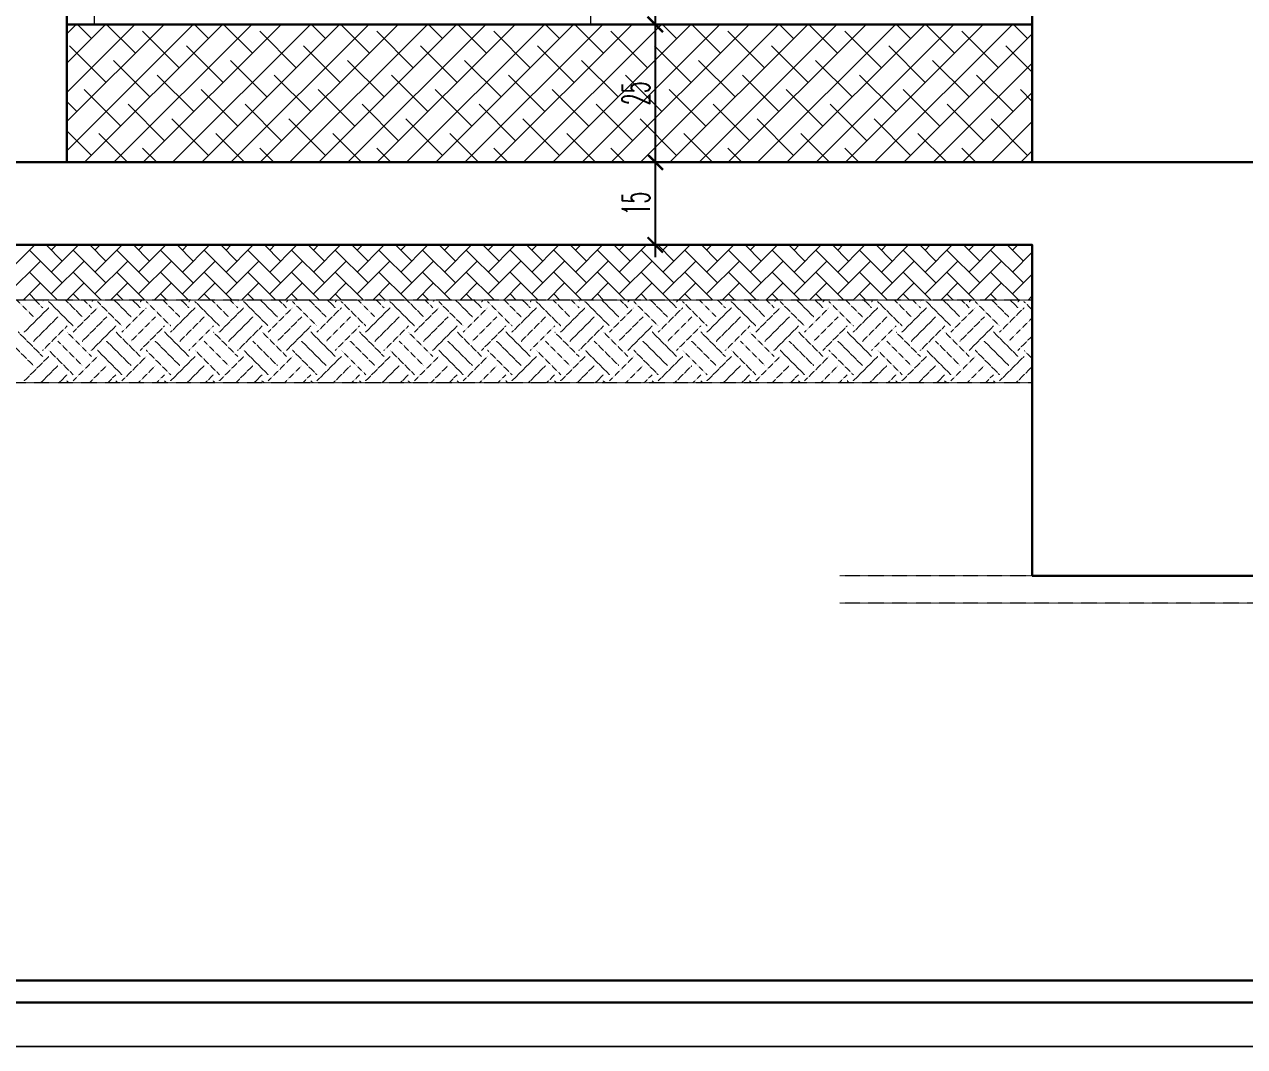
# Model space of a CAD drawing. Extents: x 775040 to 808375, y 4159409 to 4163651.
# Drawn here: x 804330 to 804882, y 4159409 to 4159872 of the extents above; entities that cross this region are included whole.
import ezdxf

# ---------------------------------------------------------------- set-up
doc = ezdxf.new("R2010")
doc.units = 0
doc.header["$MEASUREMENT"] = 0
doc.linetypes.add('DASHED2', pattern=[0.1875, 0.125, -0.0625])
doc.linetypes.add('DUZ', pattern=[500, 500])
doc.layers.get('0').update_dxf_attribs({"linetype": 'DUZ'})
for name, color, linetype, lineweight in [('KALIN', 30, 'Continuous', 18), ('KAPI', 1, 'Continuous', 15), ('Z_ duvar', 7, 'Continuous', 30), ('Z_antet', 31, 'Continuous', 30), ('Z_iç ölçü dikey', 111, 'Continuous', 25), ('Z_kesit döşeme', 5, 'Continuous', 30), ('Z_tarama', 8, 'Continuous', 5)]:
    doc.layers.add(name, color=color, linetype=linetype, lineweight=lineweight)
doc.styles.add('OLCUIC', font='ROMANS.SHX', dxfattribs={"width": 0.5})

# ---------------------------------------------------------------- blocks, each defined once
blk = doc.blocks.new('_ARCHTICK')
at = {"color": 0, "linetype": 'ByBlock', "const_width": 0.15}
blk.add_lwpolyline([(-0.5, -0.5), (0.5, 0.5)], dxfattribs=at)

msp = doc.modelspace()

# ---------------------------------------------------------------- linework, layer by layer
at = {"layer": 'KALIN'}
for p, q in [((801720.3, 4159408.75), (808375.4, 4159408.75)), ((808375.4, 4159408.75), (801740.3, 4159408.75))]:
    msp.add_line(p, q, dxfattribs=at)
at = {"layer": 'KAPI', "color": 4}
for p, q in [((804361.26, 4159872.27), (804361.26, 4160409.77)), ((804361.26, 4159872.27), (804361.26, 4160409.77)), ((804586.26, 4159872.27), (804586.26, 4160409.77)), ((804586.26, 4159872.27), (804348.76, 4159872.27))]:
    msp.add_line(p, q, dxfattribs=at)
at = {"layer": 'Z_ duvar', "ltscale": 50}
msp.add_line((804348.76, 4159809.77), (804348.76, 4160542.27), dxfattribs=at)
at = {"layer": 'Z_antet'}
for p, q in [((801870.3, 4159438.75), (808375.4, 4159438.75)), ((808375.4, 4159428.75), (801860.3, 4159428.75))]:
    msp.add_line(p, q, dxfattribs=at)
at = {"layer": 'Z_iç ölçü dikey', "linetype": 'Continuous'}
for p, q in [((804615.42, 4160415.27), (804615.42, 4159866.77)), ((804615.42, 4159877.77), (804615.42, 4159804.27)), ((804615.42, 4159872.27), (804620.72, 4159872.27)), ((804615.42, 4159872.27), (804620.72, 4159872.27)), ((804615.42, 4159815.27), (804615.42, 4159766.77)), ((804615.42, 4159809.77), (804620.72, 4159809.77)), ((804615.42, 4159809.77), (804620.72, 4159809.77)), ((804615.42, 4159772.27), (804620.72, 4159772.27))]:
    msp.add_line(p, q, dxfattribs=at)
at = {"layer": 'Z_kesit döşeme', "linetype": 'Continuous'}
msp.add_line((804348.76, 4159872.27), (804786.26, 4159872.27), dxfattribs=at)
for points in [[(804786.26, 4159809.77), (804786.26, 4159916.39), (804856.26, 4159916.39), (804856.26, 4159960.5), (804926.26, 4159960.5), (804926.26, 4160004.62), (804996.26, 4160004.62), (804996.26, 4160048.74), (805066.26, 4160048.74), (805066.26, 4160092.86), (805136.26, 4160092.86), (805136.26, 4160136.97), (805206.26, 4160136.97), (805206.26, 4160181.09), (805276.26, 4160181.09), (805276.26, 4160225.21), (805346.26, 4160225.21), (805346.26, 4160269.33), (805416.26, 4160269.33), (805416.26, 4160313.45), (805486.26, 4160313.45)], [(806062.59, 4159809.77), (802323.76, 4159809.77), (802323.76, 4159622.27), (802473.76, 4159622.27), (802473.76, 4159772.27), (803786.26, 4159772.27), (803786.26, 4159622.27), (803936.26, 4159622.27), (803936.26, 4159772.27), (804786.26, 4159772.27), (804786.26, 4159622.27), (804936.26, 4159622.27), (804936.26, 4159772.27), (806062.59, 4159772.27)]]:
    msp.add_lwpolyline(points, dxfattribs=at)
at = {"layer": 'Z_tarama'}
for p, q in [((804348.76, 4159867.98), (804353.05, 4159872.27)), ((804348.76, 4159854.72), (804366.31, 4159872.27)), ((804348.76, 4159841.46), (804379.57, 4159872.27)), ((804348.76, 4159828.2), (804392.83, 4159872.27)), ((804348.76, 4159814.95), (804406.08, 4159872.27)), ((804359.92, 4159865.88), (804353.53, 4159872.27)), ((804356.84, 4159809.77), (804419.34, 4159872.27)), ((804379.81, 4159859.25), (804366.79, 4159872.27)), ((804370.1, 4159809.77), (804432.6, 4159872.27)), ((804383.36, 4159809.77), (804445.86, 4159872.27)), ((804396.62, 4159809.77), (804459.12, 4159872.27)), ((804412.95, 4159865.88), (804406.56, 4159872.27)), ((804409.87, 4159809.77), (804472.37, 4159872.27)), ((804432.84, 4159859.25), (804419.82, 4159872.27)), ((804423.13, 4159809.77), (804485.63, 4159872.27)), ((804436.39, 4159809.77), (804498.89, 4159872.27)), ((804449.65, 4159809.77), (804512.15, 4159872.27)), ((804465.99, 4159865.88), (804459.6, 4159872.27)), ((804462.91, 4159809.77), (804525.41, 4159872.27)), ((804485.87, 4159859.25), (804472.86, 4159872.27)), ((804476.17, 4159809.77), (804538.67, 4159872.27)), ((804489.42, 4159809.77), (804551.92, 4159872.27)), ((804502.68, 4159809.77), (804565.18, 4159872.27)), ((804519.02, 4159865.88), (804512.63, 4159872.27)), ((804515.94, 4159809.77), (804578.44, 4159872.27)), ((804538.91, 4159859.25), (804525.89, 4159872.27)), ((804529.2, 4159809.77), (804591.7, 4159872.27)), ((804542.46, 4159809.77), (804604.96, 4159872.27)), ((804555.72, 4159809.77), (804618.22, 4159872.27)), ((804572.05, 4159865.88), (804565.66, 4159872.27)), ((804568.97, 4159809.77), (804631.47, 4159872.27)), ((804591.94, 4159859.25), (804578.92, 4159872.27)), ((804582.23, 4159809.77), (804644.73, 4159872.27)), ((804595.49, 4159809.77), (804657.99, 4159872.27)), ((804608.75, 4159809.77), (804671.25, 4159872.27)), ((804625.09, 4159865.88), (804618.7, 4159872.27)), ((804622.01, 4159809.77), (804684.51, 4159872.27)), ((804644.97, 4159859.25), (804631.95, 4159872.27)), ((804635.27, 4159809.77), (804697.77, 4159872.27)), ((804648.52, 4159809.77), (804711.02, 4159872.27)), ((804661.78, 4159809.77), (804724.28, 4159872.27)), ((804678.12, 4159865.88), (804671.73, 4159872.27)), ((804675.04, 4159809.77), (804737.54, 4159872.27)), ((804698.01, 4159859.25), (804684.99, 4159872.27)), ((804688.3, 4159809.77), (804750.8, 4159872.27)), ((804701.56, 4159809.77), (804764.06, 4159872.27)), ((804714.81, 4159809.77), (804777.31, 4159872.27)), ((804731.15, 4159865.88), (804724.76, 4159872.27)), ((804751.04, 4159859.25), (804738.02, 4159872.27)), ((804784.18, 4159865.88), (804777.8, 4159872.27)), ((804399.7, 4159852.62), (804383.12, 4159869.2)), ((804452.73, 4159852.62), (804436.16, 4159869.2)), ((804505.76, 4159852.62), (804489.19, 4159869.2)), ((804558.79, 4159852.62), (804542.22, 4159869.2)), ((804611.83, 4159852.62), (804595.25, 4159869.2)), ((804664.86, 4159852.62), (804648.29, 4159869.2)), ((804717.89, 4159852.62), (804701.32, 4159869.2)), ((804728.07, 4159809.77), (804786.26, 4159867.96)), ((804770.93, 4159852.62), (804754.35, 4159869.2)), ((804366.55, 4159845.99), (804349.98, 4159862.57)), ((804419.58, 4159845.99), (804403.01, 4159862.57)), ((804472.62, 4159845.99), (804456.04, 4159862.57)), ((804525.65, 4159845.99), (804509.08, 4159862.57)), ((804578.68, 4159845.99), (804562.11, 4159862.57)), ((804631.71, 4159845.99), (804615.14, 4159862.57)), ((804684.75, 4159845.99), (804668.17, 4159862.57)), ((804737.78, 4159845.99), (804721.21, 4159862.57)), ((804786.26, 4159850.55), (804774.24, 4159862.57)), ((804386.44, 4159839.36), (804369.86, 4159855.94)), ((804439.47, 4159839.36), (804422.9, 4159855.94)), ((804492.5, 4159839.36), (804475.93, 4159855.94)), ((804545.54, 4159839.36), (804528.96, 4159855.94)), ((804598.57, 4159839.36), (804582, 4159855.94)), ((804651.6, 4159839.36), (804635.03, 4159855.94)), ((804704.63, 4159839.36), (804688.06, 4159855.94)), ((804757.67, 4159839.36), (804741.1, 4159855.94)), ((804741.33, 4159809.77), (804786.26, 4159854.7)), ((804406.32, 4159832.73), (804389.75, 4159849.31)), ((804459.36, 4159832.73), (804442.78, 4159849.31)), ((804512.39, 4159832.73), (804495.82, 4159849.31)), ((804565.42, 4159832.73), (804548.85, 4159849.31)), ((804618.46, 4159832.73), (804601.88, 4159849.31)), ((804671.49, 4159832.73), (804654.92, 4159849.31)), ((804724.52, 4159832.73), (804707.95, 4159849.31)), ((804777.56, 4159832.73), (804760.98, 4159849.31)), ((804373.18, 4159826.11), (804356.61, 4159842.68)), ((804426.21, 4159826.11), (804409.64, 4159842.68)), ((804479.24, 4159826.11), (804462.67, 4159842.68)), ((804532.28, 4159826.11), (804515.7, 4159842.68)), ((804585.31, 4159826.11), (804568.74, 4159842.68)), ((804638.34, 4159826.11), (804621.77, 4159842.68)), ((804691.38, 4159826.11), (804674.8, 4159842.68)), ((804744.41, 4159826.11), (804727.84, 4159842.68)), ((804754.59, 4159809.77), (804786.26, 4159841.44)), ((804786.26, 4159837.29), (804780.87, 4159842.68)), ((804353.29, 4159832.73), (804348.76, 4159837.27)), ((804393.07, 4159819.48), (804376.49, 4159836.05)), ((804446.1, 4159819.48), (804429.53, 4159836.05)), ((804499.13, 4159819.48), (804482.56, 4159836.05)), ((804552.16, 4159819.48), (804535.59, 4159836.05)), ((804605.2, 4159819.48), (804588.63, 4159836.05)), ((804658.23, 4159819.48), (804641.66, 4159836.05)), ((804711.26, 4159819.48), (804694.69, 4159836.05)), ((804764.3, 4159819.48), (804747.72, 4159836.05)), ((804412.95, 4159812.85), (804396.38, 4159829.42)), ((804465.99, 4159812.85), (804449.41, 4159829.42)), ((804519.02, 4159812.85), (804502.45, 4159829.42)), ((804572.05, 4159812.85), (804555.48, 4159829.42)), ((804625.09, 4159812.85), (804608.51, 4159829.42)), ((804678.12, 4159812.85), (804661.55, 4159829.42)), ((804731.15, 4159812.85), (804714.58, 4159829.42)), ((804784.18, 4159812.85), (804767.61, 4159829.42)), ((804767.85, 4159809.77), (804786.26, 4159828.18)), ((804359.92, 4159812.85), (804348.76, 4159824.01)), ((804376.26, 4159809.77), (804363.23, 4159822.79)), ((804429.29, 4159809.77), (804416.27, 4159822.79)), ((804482.32, 4159809.77), (804469.3, 4159822.79)), ((804535.36, 4159809.77), (804522.33, 4159822.79)), ((804588.39, 4159809.77), (804575.37, 4159822.79)), ((804641.42, 4159809.77), (804628.4, 4159822.79)), ((804694.45, 4159809.77), (804681.43, 4159822.79)), ((804747.49, 4159809.77), (804734.47, 4159822.79)), ((804389.52, 4159809.77), (804383.12, 4159816.16)), ((804442.55, 4159809.77), (804436.16, 4159816.16)), ((804495.58, 4159809.77), (804489.19, 4159816.16)), ((804548.61, 4159809.77), (804542.22, 4159816.16)), ((804601.65, 4159809.77), (804595.25, 4159816.16)), ((804654.68, 4159809.77), (804648.29, 4159816.16)), ((804707.71, 4159809.77), (804701.32, 4159816.16)), ((804760.75, 4159809.77), (804754.35, 4159816.16)), ((804781.11, 4159809.77), (804786.26, 4159814.92))]:
    msp.add_line(p, q, dxfattribs=at)
at = {"layer": 'Z_tarama', "ltscale": 50}
for p, q in [((804321.91, 4159759.99), (804334.19, 4159772.27)), ((804346.66, 4159755.04), (804331.81, 4159769.89)), ((804346.66, 4159764.94), (804339.33, 4159772.27)), ((804341.71, 4159769.89), (804344.09, 4159772.27)), ((804341.71, 4159759.99), (804353.99, 4159772.27)), ((804366.46, 4159755.04), (804351.61, 4159769.89)), ((804366.46, 4159764.94), (804359.13, 4159772.27)), ((804361.51, 4159769.89), (804363.89, 4159772.27)), ((804361.51, 4159759.99), (804373.79, 4159772.27)), ((804386.26, 4159755.04), (804371.41, 4159769.89)), ((804386.26, 4159764.94), (804378.93, 4159772.27)), ((804381.31, 4159769.89), (804383.69, 4159772.27)), ((804381.31, 4159759.99), (804393.59, 4159772.27)), ((804406.06, 4159755.04), (804391.21, 4159769.89)), ((804406.06, 4159764.94), (804398.73, 4159772.27)), ((804401.11, 4159769.89), (804403.49, 4159772.27)), ((804401.11, 4159759.99), (804413.39, 4159772.27)), ((804425.86, 4159755.04), (804411.01, 4159769.89)), ((804425.86, 4159764.94), (804418.53, 4159772.27)), ((804420.91, 4159769.89), (804423.29, 4159772.27)), ((804420.91, 4159759.99), (804433.19, 4159772.27)), ((804445.66, 4159755.04), (804430.81, 4159769.89)), ((804445.66, 4159764.94), (804438.33, 4159772.27)), ((804440.71, 4159769.89), (804443.09, 4159772.27)), ((804440.71, 4159759.99), (804452.99, 4159772.27)), ((804465.46, 4159755.04), (804450.61, 4159769.89)), ((804465.46, 4159764.94), (804458.13, 4159772.27)), ((804460.51, 4159769.89), (804462.88, 4159772.27)), ((804460.51, 4159759.99), (804472.78, 4159772.27)), ((804485.25, 4159755.04), (804470.41, 4159769.89)), ((804485.25, 4159764.94), (804477.93, 4159772.27)), ((804480.31, 4159769.89), (804482.68, 4159772.27)), ((804480.31, 4159759.99), (804492.58, 4159772.27)), ((804505.05, 4159755.04), (804490.2, 4159769.89)), ((804505.05, 4159764.94), (804497.73, 4159772.27)), ((804500.1, 4159769.89), (804502.48, 4159772.27)), ((804500.1, 4159759.99), (804512.38, 4159772.27)), ((804524.85, 4159755.04), (804510, 4159769.89)), ((804524.85, 4159764.94), (804517.52, 4159772.27)), ((804519.9, 4159769.89), (804522.28, 4159772.27)), ((804519.9, 4159759.99), (804532.18, 4159772.27)), ((804544.65, 4159755.04), (804529.8, 4159769.89)), ((804544.65, 4159764.94), (804537.32, 4159772.27)), ((804539.7, 4159769.89), (804542.08, 4159772.27)), ((804539.7, 4159759.99), (804551.98, 4159772.27)), ((804564.45, 4159755.04), (804549.6, 4159769.89)), ((804564.45, 4159764.94), (804557.12, 4159772.27)), ((804559.5, 4159769.89), (804561.88, 4159772.27)), ((804559.5, 4159759.99), (804571.78, 4159772.27)), ((804584.25, 4159755.04), (804569.4, 4159769.89)), ((804584.25, 4159764.94), (804576.92, 4159772.27)), ((804579.3, 4159769.89), (804581.68, 4159772.27)), ((804579.3, 4159759.99), (804591.58, 4159772.27)), ((804604.05, 4159755.04), (804589.2, 4159769.89)), ((804604.05, 4159764.94), (804596.72, 4159772.27)), ((804599.1, 4159769.89), (804601.48, 4159772.27)), ((804599.1, 4159759.99), (804611.38, 4159772.27)), ((804623.85, 4159755.04), (804609, 4159769.89)), ((804623.85, 4159764.94), (804616.52, 4159772.27)), ((804618.9, 4159769.89), (804621.28, 4159772.27)), ((804618.9, 4159759.99), (804631.18, 4159772.27)), ((804643.65, 4159755.04), (804628.8, 4159769.89)), ((804643.65, 4159764.94), (804636.32, 4159772.27)), ((804638.7, 4159769.89), (804641.08, 4159772.27)), ((804638.7, 4159759.99), (804650.98, 4159772.27)), ((804663.45, 4159755.04), (804648.6, 4159769.89)), ((804663.45, 4159764.94), (804656.12, 4159772.27)), ((804658.5, 4159769.89), (804660.87, 4159772.27)), ((804658.5, 4159759.99), (804670.77, 4159772.27)), ((804683.24, 4159755.04), (804668.4, 4159769.89)), ((804683.24, 4159764.94), (804675.92, 4159772.27)), ((804678.3, 4159769.89), (804680.67, 4159772.27)), ((804678.3, 4159759.99), (804690.57, 4159772.27)), ((804703.04, 4159755.04), (804688.19, 4159769.89)), ((804703.04, 4159764.94), (804695.72, 4159772.27)), ((804698.09, 4159769.89), (804700.47, 4159772.27)), ((804698.09, 4159759.99), (804710.37, 4159772.27)), ((804722.84, 4159755.04), (804707.99, 4159769.89)), ((804722.84, 4159764.94), (804715.51, 4159772.27)), ((804717.89, 4159769.89), (804720.27, 4159772.27)), ((804717.89, 4159759.99), (804730.17, 4159772.27)), ((804742.64, 4159755.04), (804727.79, 4159769.89)), ((804742.64, 4159764.94), (804735.31, 4159772.27)), ((804737.69, 4159769.89), (804740.07, 4159772.27)), ((804737.69, 4159759.99), (804749.97, 4159772.27)), ((804762.44, 4159755.04), (804747.59, 4159769.89)), ((804762.44, 4159764.94), (804755.11, 4159772.27)), ((804757.49, 4159769.89), (804759.87, 4159772.27)), ((804757.49, 4159759.99), (804769.77, 4159772.27)), ((804782.24, 4159755.04), (804767.39, 4159769.89)), ((804782.24, 4159764.94), (804774.91, 4159772.27)), ((804777.29, 4159769.89), (804779.67, 4159772.27)), ((804777.29, 4159759.99), (804786.26, 4159768.96)), ((804321.91, 4159750.09), (804336.76, 4159764.94)), ((804341.71, 4159750.09), (804356.56, 4159764.94)), ((804361.51, 4159750.09), (804376.36, 4159764.94)), ((804381.31, 4159750.09), (804396.16, 4159764.94)), ((804401.11, 4159750.09), (804415.96, 4159764.94)), ((804420.91, 4159750.09), (804435.76, 4159764.94)), ((804440.71, 4159750.09), (804455.56, 4159764.94)), ((804460.51, 4159750.09), (804475.36, 4159764.94)), ((804480.31, 4159750.09), (804495.15, 4159764.94)), ((804500.1, 4159750.09), (804514.95, 4159764.94)), ((804519.9, 4159750.09), (804534.75, 4159764.94)), ((804539.7, 4159750.09), (804554.55, 4159764.94)), ((804559.5, 4159750.09), (804574.35, 4159764.94)), ((804579.3, 4159750.09), (804594.15, 4159764.94)), ((804599.1, 4159750.09), (804613.95, 4159764.94)), ((804618.9, 4159750.09), (804633.75, 4159764.94)), ((804638.7, 4159750.09), (804653.55, 4159764.94)), ((804658.5, 4159750.09), (804673.35, 4159764.94)), ((804678.3, 4159750.09), (804693.14, 4159764.94)), ((804698.09, 4159750.09), (804712.94, 4159764.94)), ((804717.89, 4159750.09), (804732.74, 4159764.94)), ((804737.69, 4159750.09), (804752.54, 4159764.94)), ((804757.49, 4159750.09), (804772.34, 4159764.94)), ((804344.53, 4159747.27), (804331.81, 4159759.99)), ((804364.33, 4159747.27), (804351.61, 4159759.99)), ((804384.13, 4159747.27), (804371.41, 4159759.99)), ((804403.93, 4159747.27), (804391.21, 4159759.99)), ((804423.73, 4159747.27), (804411.01, 4159759.99)), ((804443.53, 4159747.27), (804430.81, 4159759.99)), ((804463.33, 4159747.27), (804450.61, 4159759.99)), ((804483.13, 4159747.27), (804470.41, 4159759.99)), ((804502.93, 4159747.27), (804490.2, 4159759.99)), ((804522.73, 4159747.27), (804510, 4159759.99)), ((804542.52, 4159747.27), (804529.8, 4159759.99)), ((804562.32, 4159747.27), (804549.6, 4159759.99)), ((804582.12, 4159747.27), (804569.4, 4159759.99)), ((804601.92, 4159747.27), (804589.2, 4159759.99)), ((804621.72, 4159747.27), (804609, 4159759.99)), ((804641.52, 4159747.27), (804628.8, 4159759.99)), ((804661.32, 4159747.27), (804648.6, 4159759.99)), ((804681.12, 4159747.27), (804668.4, 4159759.99)), ((804700.92, 4159747.27), (804688.19, 4159759.99)), ((804720.72, 4159747.27), (804707.99, 4159759.99)), ((804740.51, 4159747.27), (804727.79, 4159759.99)), ((804760.31, 4159747.27), (804747.59, 4159759.99)), ((804780.11, 4159747.27), (804767.39, 4159759.99)), ((804777.29, 4159750.09), (804786.26, 4159759.06)), ((804328.99, 4159747.27), (804336.76, 4159755.04)), ((804348.79, 4159747.27), (804356.56, 4159755.04)), ((804368.59, 4159747.27), (804376.36, 4159755.04)), ((804388.39, 4159747.27), (804396.16, 4159755.04)), ((804408.19, 4159747.27), (804415.96, 4159755.04)), ((804427.99, 4159747.27), (804435.76, 4159755.04)), ((804447.78, 4159747.27), (804455.56, 4159755.04)), ((804467.58, 4159747.27), (804475.36, 4159755.04)), ((804487.38, 4159747.27), (804495.15, 4159755.04)), ((804507.18, 4159747.27), (804514.95, 4159755.04)), ((804526.98, 4159747.27), (804534.75, 4159755.04)), ((804546.78, 4159747.27), (804554.55, 4159755.04)), ((804566.58, 4159747.27), (804574.35, 4159755.04)), ((804586.38, 4159747.27), (804594.15, 4159755.04)), ((804606.18, 4159747.27), (804613.95, 4159755.04)), ((804625.98, 4159747.27), (804633.75, 4159755.04)), ((804645.77, 4159747.27), (804653.55, 4159755.04)), ((804665.57, 4159747.27), (804673.35, 4159755.04)), ((804685.37, 4159747.27), (804693.14, 4159755.04)), ((804705.17, 4159747.27), (804712.94, 4159755.04)), ((804724.97, 4159747.27), (804732.74, 4159755.04)), ((804744.77, 4159747.27), (804752.54, 4159755.04)), ((804764.57, 4159747.27), (804772.34, 4159755.04)), ((804334.64, 4159747.27), (804331.81, 4159750.09)), ((804354.43, 4159747.27), (804351.61, 4159750.09)), ((804374.23, 4159747.27), (804371.41, 4159750.09)), ((804394.03, 4159747.27), (804391.21, 4159750.09)), ((804413.83, 4159747.27), (804411.01, 4159750.09)), ((804433.63, 4159747.27), (804430.81, 4159750.09)), ((804453.43, 4159747.27), (804450.61, 4159750.09)), ((804473.23, 4159747.27), (804470.41, 4159750.09)), ((804493.03, 4159747.27), (804490.2, 4159750.09)), ((804512.83, 4159747.27), (804510, 4159750.09)), ((804532.63, 4159747.27), (804529.8, 4159750.09)), ((804552.42, 4159747.27), (804549.6, 4159750.09)), ((804572.22, 4159747.27), (804569.4, 4159750.09)), ((804592.02, 4159747.27), (804589.2, 4159750.09)), ((804611.82, 4159747.27), (804609, 4159750.09)), ((804631.62, 4159747.27), (804628.8, 4159750.09)), ((804651.42, 4159747.27), (804648.6, 4159750.09)), ((804671.22, 4159747.27), (804668.4, 4159750.09)), ((804691.02, 4159747.27), (804688.19, 4159750.09)), ((804710.82, 4159747.27), (804707.99, 4159750.09)), ((804730.62, 4159747.27), (804727.79, 4159750.09)), ((804750.41, 4159747.27), (804747.59, 4159750.09)), ((804770.21, 4159747.27), (804767.39, 4159750.09)), ((804784.37, 4159747.27), (804786.26, 4159749.16))]:
    msp.add_line(p, q, dxfattribs=at)
at = {"layer": 'Z_tarama', "linetype": 'DASHED2'}
for p, q in [((804786.26, 4159747.27), (803936.26, 4159747.27)), ((804333.68, 4159739.65), (804326.06, 4159747.27)), ((804337.82, 4159743.79), (804334.35, 4159747.27)), ((804337.82, 4159746.56), (804338.54, 4159747.27)), ((804351.63, 4159735.51), (804340.59, 4159746.56)), ((804355.78, 4159739.65), (804348.16, 4159747.27)), ((804359.92, 4159743.79), (804356.45, 4159747.27)), ((804359.92, 4159746.56), (804360.63, 4159747.27)), ((804373.73, 4159735.51), (804362.68, 4159746.56)), ((804377.87, 4159739.65), (804370.26, 4159747.27)), ((804382.02, 4159743.79), (804378.54, 4159747.27)), ((804382.02, 4159746.56), (804382.73, 4159747.27)), ((804395.83, 4159735.51), (804384.78, 4159746.56)), ((804399.97, 4159739.65), (804392.35, 4159747.27)), ((804404.11, 4159743.79), (804400.64, 4159747.27)), ((804404.11, 4159746.56), (804404.83, 4159747.27)), ((804417.93, 4159735.51), (804406.88, 4159746.56)), ((804422.07, 4159739.65), (804414.45, 4159747.27)), ((804426.21, 4159743.79), (804422.74, 4159747.27)), ((804426.21, 4159746.56), (804426.92, 4159747.27)), ((804440.02, 4159735.51), (804428.97, 4159746.56)), ((804444.17, 4159739.65), (804436.55, 4159747.27)), ((804448.31, 4159743.79), (804444.83, 4159747.27)), ((804448.31, 4159746.56), (804449.02, 4159747.27)), ((804462.12, 4159735.51), (804451.07, 4159746.56)), ((804466.26, 4159739.65), (804458.64, 4159747.27)), ((804470.41, 4159743.79), (804466.93, 4159747.27)), ((804470.41, 4159746.56), (804471.12, 4159747.27)), ((804484.22, 4159735.51), (804473.17, 4159746.56)), ((804488.36, 4159739.65), (804480.74, 4159747.27)), ((804492.5, 4159743.79), (804489.03, 4159747.27)), ((804492.5, 4159746.56), (804493.22, 4159747.27)), ((804506.31, 4159735.51), (804495.26, 4159746.56)), ((804510.46, 4159739.65), (804502.84, 4159747.27)), ((804514.6, 4159743.79), (804511.12, 4159747.27)), ((804514.6, 4159746.56), (804515.31, 4159747.27)), ((804528.41, 4159735.51), (804517.36, 4159746.56)), ((804532.55, 4159739.65), (804524.94, 4159747.27)), ((804536.7, 4159743.79), (804533.22, 4159747.27)), ((804536.7, 4159746.56), (804537.41, 4159747.27)), ((804550.51, 4159735.51), (804539.46, 4159746.56)), ((804554.65, 4159739.65), (804547.03, 4159747.27)), ((804558.79, 4159743.79), (804555.32, 4159747.27)), ((804558.79, 4159746.56), (804559.51, 4159747.27)), ((804572.6, 4159735.51), (804561.56, 4159746.56)), ((804576.75, 4159739.65), (804569.13, 4159747.27)), ((804580.89, 4159743.79), (804577.42, 4159747.27)), ((804580.89, 4159746.56), (804581.6, 4159747.27)), ((804594.7, 4159735.51), (804583.65, 4159746.56)), ((804598.85, 4159739.65), (804591.23, 4159747.27)), ((804602.99, 4159743.79), (804599.51, 4159747.27)), ((804602.99, 4159746.56), (804603.7, 4159747.27)), ((804616.8, 4159735.51), (804605.75, 4159746.56)), ((804620.94, 4159739.65), (804613.32, 4159747.27)), ((804625.09, 4159743.79), (804621.61, 4159747.27)), ((804625.09, 4159746.56), (804625.8, 4159747.27)), ((804638.9, 4159735.51), (804627.85, 4159746.56)), ((804643.04, 4159739.65), (804635.42, 4159747.27)), ((804647.18, 4159743.79), (804643.71, 4159747.27)), ((804647.18, 4159746.56), (804647.9, 4159747.27)), ((804660.99, 4159735.51), (804649.94, 4159746.56)), ((804665.14, 4159739.65), (804657.52, 4159747.27)), ((804669.28, 4159743.79), (804665.8, 4159747.27)), ((804669.28, 4159746.56), (804669.99, 4159747.27)), ((804683.09, 4159735.51), (804672.04, 4159746.56)), ((804687.23, 4159739.65), (804679.62, 4159747.27)), ((804691.38, 4159743.79), (804687.9, 4159747.27)), ((804691.38, 4159746.56), (804692.09, 4159747.27)), ((804705.19, 4159735.51), (804694.14, 4159746.56)), ((804709.33, 4159739.65), (804701.71, 4159747.27)), ((804713.47, 4159743.79), (804710, 4159747.27)), ((804713.47, 4159746.56), (804714.19, 4159747.27)), ((804727.28, 4159735.51), (804716.24, 4159746.56)), ((804731.43, 4159739.65), (804723.81, 4159747.27)), ((804735.57, 4159743.79), (804732.1, 4159747.27)), ((804735.57, 4159746.56), (804736.28, 4159747.27)), ((804749.38, 4159735.51), (804738.33, 4159746.56)), ((804753.52, 4159739.65), (804745.91, 4159747.27)), ((804757.67, 4159743.79), (804754.19, 4159747.27)), ((804757.67, 4159746.56), (804758.38, 4159747.27)), ((804771.48, 4159735.51), (804760.43, 4159746.56)), ((804775.62, 4159739.65), (804768, 4159747.27)), ((804779.76, 4159743.79), (804776.29, 4159747.27)), ((804779.76, 4159746.56), (804780.48, 4159747.27)), ((804786.26, 4159742.82), (804782.53, 4159746.56)), ((804329.54, 4159732.75), (804340.59, 4159743.79)), ((804333.68, 4159728.6), (804344.73, 4159739.65)), ((804351.63, 4159732.75), (804362.68, 4159743.79)), ((804355.78, 4159728.6), (804366.83, 4159739.65)), ((804373.73, 4159732.75), (804384.78, 4159743.79)), ((804377.87, 4159728.6), (804388.92, 4159739.65)), ((804395.83, 4159732.75), (804406.88, 4159743.79)), ((804399.97, 4159728.6), (804411.02, 4159739.65)), ((804417.93, 4159732.75), (804428.97, 4159743.79)), ((804422.07, 4159728.6), (804433.12, 4159739.65)), ((804440.02, 4159732.75), (804451.07, 4159743.79)), ((804444.17, 4159728.6), (804455.21, 4159739.65)), ((804462.12, 4159732.75), (804473.17, 4159743.79)), ((804466.26, 4159728.6), (804477.31, 4159739.65)), ((804484.22, 4159732.75), (804495.26, 4159743.79)), ((804488.36, 4159728.6), (804499.41, 4159739.65)), ((804506.31, 4159732.75), (804517.36, 4159743.79)), ((804510.46, 4159728.6), (804521.51, 4159739.65)), ((804528.41, 4159732.75), (804539.46, 4159743.79)), ((804532.55, 4159728.6), (804543.6, 4159739.65)), ((804550.51, 4159732.75), (804561.56, 4159743.79)), ((804554.65, 4159728.6), (804565.7, 4159739.65)), ((804572.6, 4159732.75), (804583.65, 4159743.79)), ((804576.75, 4159728.6), (804587.8, 4159739.65)), ((804594.7, 4159732.75), (804605.75, 4159743.79)), ((804598.85, 4159728.6), (804609.89, 4159739.65)), ((804616.8, 4159732.75), (804627.85, 4159743.79)), ((804620.94, 4159728.6), (804631.99, 4159739.65)), ((804638.9, 4159732.75), (804649.94, 4159743.79)), ((804643.04, 4159728.6), (804654.09, 4159739.65)), ((804660.99, 4159732.75), (804672.04, 4159743.79)), ((804665.14, 4159728.6), (804676.18, 4159739.65)), ((804683.09, 4159732.75), (804694.14, 4159743.79)), ((804687.23, 4159728.6), (804698.28, 4159739.65)), ((804705.19, 4159732.75), (804716.24, 4159743.79)), ((804709.33, 4159728.6), (804720.38, 4159739.65)), ((804727.28, 4159732.75), (804738.33, 4159743.79)), ((804731.43, 4159728.6), (804742.48, 4159739.65)), ((804749.38, 4159732.75), (804760.43, 4159743.79)), ((804753.52, 4159728.6), (804764.57, 4159739.65)), ((804771.48, 4159732.75), (804782.53, 4159743.79)), ((804337.82, 4159724.46), (804348.87, 4159735.51)), ((804359.92, 4159724.46), (804370.97, 4159735.51)), ((804382.02, 4159724.46), (804393.07, 4159735.51)), ((804404.11, 4159724.46), (804415.16, 4159735.51)), ((804426.21, 4159724.46), (804437.26, 4159735.51)), ((804448.31, 4159724.46), (804459.36, 4159735.51)), ((804470.41, 4159724.46), (804481.45, 4159735.51)), ((804492.5, 4159724.46), (804503.55, 4159735.51)), ((804514.6, 4159724.46), (804525.65, 4159735.51)), ((804536.7, 4159724.46), (804547.75, 4159735.51)), ((804558.79, 4159724.46), (804569.84, 4159735.51)), ((804580.89, 4159724.46), (804591.94, 4159735.51)), ((804602.99, 4159724.46), (804614.04, 4159735.51)), ((804625.09, 4159724.46), (804636.13, 4159735.51)), ((804647.18, 4159724.46), (804658.23, 4159735.51)), ((804669.28, 4159724.46), (804680.33, 4159735.51)), ((804691.38, 4159724.46), (804702.43, 4159735.51)), ((804713.47, 4159724.46), (804724.52, 4159735.51)), ((804735.57, 4159724.46), (804746.62, 4159735.51)), ((804757.67, 4159724.46), (804768.72, 4159735.51)), ((804775.62, 4159728.6), (804786.26, 4159739.24)), ((804333.68, 4159717.55), (804322.63, 4159728.6)), ((804337.82, 4159721.7), (804326.77, 4159732.75)), ((804355.78, 4159717.55), (804344.73, 4159728.6)), ((804359.92, 4159721.7), (804348.87, 4159732.75)), ((804377.87, 4159717.55), (804366.83, 4159728.6)), ((804382.02, 4159721.7), (804370.97, 4159732.75)), ((804399.97, 4159717.55), (804388.92, 4159728.6)), ((804404.11, 4159721.7), (804393.07, 4159732.75)), ((804422.07, 4159717.55), (804411.02, 4159728.6)), ((804426.21, 4159721.7), (804415.16, 4159732.75)), ((804444.17, 4159717.55), (804433.12, 4159728.6)), ((804448.31, 4159721.7), (804437.26, 4159732.75)), ((804466.26, 4159717.55), (804455.21, 4159728.6)), ((804470.41, 4159721.7), (804459.36, 4159732.75)), ((804488.36, 4159717.55), (804477.31, 4159728.6)), ((804492.5, 4159721.7), (804481.45, 4159732.75)), ((804510.46, 4159717.55), (804499.41, 4159728.6)), ((804514.6, 4159721.7), (804503.55, 4159732.75)), ((804532.55, 4159717.55), (804521.51, 4159728.6)), ((804536.7, 4159721.7), (804525.65, 4159732.75)), ((804554.65, 4159717.55), (804543.6, 4159728.6)), ((804558.79, 4159721.7), (804547.75, 4159732.75)), ((804576.75, 4159717.55), (804565.7, 4159728.6)), ((804580.89, 4159721.7), (804569.84, 4159732.75)), ((804598.85, 4159717.55), (804587.8, 4159728.6)), ((804602.99, 4159721.7), (804591.94, 4159732.75)), ((804620.94, 4159717.55), (804609.89, 4159728.6)), ((804625.09, 4159721.7), (804614.04, 4159732.75)), ((804643.04, 4159717.55), (804631.99, 4159728.6)), ((804647.18, 4159721.7), (804636.13, 4159732.75)), ((804665.14, 4159717.55), (804654.09, 4159728.6)), ((804669.28, 4159721.7), (804658.23, 4159732.75)), ((804687.23, 4159717.55), (804676.18, 4159728.6)), ((804691.38, 4159721.7), (804680.33, 4159732.75)), ((804709.33, 4159717.55), (804698.28, 4159728.6)), ((804713.47, 4159721.7), (804702.43, 4159732.75)), ((804731.43, 4159717.55), (804720.38, 4159728.6)), ((804735.57, 4159721.7), (804724.52, 4159732.75)), ((804753.52, 4159717.55), (804742.48, 4159728.6)), ((804757.67, 4159721.7), (804746.62, 4159732.75)), ((804775.62, 4159717.55), (804764.57, 4159728.6)), ((804779.76, 4159721.7), (804768.72, 4159732.75)), ((804779.76, 4159724.46), (804786.26, 4159730.96)), ((804351.63, 4159713.41), (804340.59, 4159724.46)), ((804373.73, 4159713.41), (804362.68, 4159724.46)), ((804395.83, 4159713.41), (804384.78, 4159724.46)), ((804417.93, 4159713.41), (804406.88, 4159724.46)), ((804440.02, 4159713.41), (804428.97, 4159724.46)), ((804462.12, 4159713.41), (804451.07, 4159724.46)), ((804484.22, 4159713.41), (804473.17, 4159724.46)), ((804506.31, 4159713.41), (804495.26, 4159724.46)), ((804528.41, 4159713.41), (804517.36, 4159724.46)), ((804550.51, 4159713.41), (804539.46, 4159724.46)), ((804572.6, 4159713.41), (804561.56, 4159724.46)), ((804594.7, 4159713.41), (804583.65, 4159724.46)), ((804616.8, 4159713.41), (804605.75, 4159724.46)), ((804638.9, 4159713.41), (804627.85, 4159724.46)), ((804660.99, 4159713.41), (804649.94, 4159724.46)), ((804683.09, 4159713.41), (804672.04, 4159724.46)), ((804705.19, 4159713.41), (804694.14, 4159724.46)), ((804727.28, 4159713.41), (804716.24, 4159724.46)), ((804749.38, 4159713.41), (804738.33, 4159724.46)), ((804771.48, 4159713.41), (804760.43, 4159724.46)), ((804786.26, 4159720.73), (804782.53, 4159724.46)), ((804329.54, 4159710.65), (804340.59, 4159721.7)), ((804336.94, 4159709.77), (804344.73, 4159717.55)), ((804351.63, 4159710.65), (804362.68, 4159721.7)), ((804359.04, 4159709.77), (804366.83, 4159717.55)), ((804373.73, 4159710.65), (804384.78, 4159721.7)), ((804381.14, 4159709.77), (804388.92, 4159717.55)), ((804395.83, 4159710.65), (804406.88, 4159721.7)), ((804403.24, 4159709.77), (804411.02, 4159717.55)), ((804417.93, 4159710.65), (804428.97, 4159721.7)), ((804425.33, 4159709.77), (804433.12, 4159717.55)), ((804440.02, 4159710.65), (804451.07, 4159721.7)), ((804447.43, 4159709.77), (804455.21, 4159717.55)), ((804462.12, 4159710.65), (804473.17, 4159721.7)), ((804469.53, 4159709.77), (804477.31, 4159717.55)), ((804484.22, 4159710.65), (804495.26, 4159721.7)), ((804491.62, 4159709.77), (804499.41, 4159717.55)), ((804506.31, 4159710.65), (804517.36, 4159721.7)), ((804513.72, 4159709.77), (804521.51, 4159717.55)), ((804528.41, 4159710.65), (804539.46, 4159721.7)), ((804535.82, 4159709.77), (804543.6, 4159717.55)), ((804550.51, 4159710.65), (804561.56, 4159721.7)), ((804557.91, 4159709.77), (804565.7, 4159717.55)), ((804572.6, 4159710.65), (804583.65, 4159721.7)), ((804580.01, 4159709.77), (804587.8, 4159717.55)), ((804594.7, 4159710.65), (804605.75, 4159721.7)), ((804602.11, 4159709.77), (804609.89, 4159717.55)), ((804616.8, 4159710.65), (804627.85, 4159721.7)), ((804624.21, 4159709.77), (804631.99, 4159717.55)), ((804638.9, 4159710.65), (804649.94, 4159721.7)), ((804646.3, 4159709.77), (804654.09, 4159717.55)), ((804660.99, 4159710.65), (804672.04, 4159721.7)), ((804668.4, 4159709.77), (804676.18, 4159717.55)), ((804683.09, 4159710.65), (804694.14, 4159721.7)), ((804690.5, 4159709.77), (804698.28, 4159717.55)), ((804705.19, 4159710.65), (804716.24, 4159721.7)), ((804712.59, 4159709.77), (804720.38, 4159717.55)), ((804727.28, 4159710.65), (804738.33, 4159721.7)), ((804734.69, 4159709.77), (804742.48, 4159717.55)), ((804749.38, 4159710.65), (804760.43, 4159721.7)), ((804756.79, 4159709.77), (804764.57, 4159717.55)), ((804771.48, 4159710.65), (804782.53, 4159721.7)), ((804345.23, 4159709.77), (804348.87, 4159713.41)), ((804367.33, 4159709.77), (804370.97, 4159713.41)), ((804389.42, 4159709.77), (804393.07, 4159713.41)), ((804411.52, 4159709.77), (804415.16, 4159713.41)), ((804433.62, 4159709.77), (804437.26, 4159713.41)), ((804455.72, 4159709.77), (804459.36, 4159713.41)), ((804477.81, 4159709.77), (804481.45, 4159713.41)), ((804499.91, 4159709.77), (804503.55, 4159713.41)), ((804522.01, 4159709.77), (804525.65, 4159713.41)), ((804544.1, 4159709.77), (804547.75, 4159713.41)), ((804566.2, 4159709.77), (804569.84, 4159713.41)), ((804588.3, 4159709.77), (804591.94, 4159713.41)), ((804610.4, 4159709.77), (804614.04, 4159713.41)), ((804632.49, 4159709.77), (804636.13, 4159713.41)), ((804654.59, 4159709.77), (804658.23, 4159713.41)), ((804676.69, 4159709.77), (804680.33, 4159713.41)), ((804698.78, 4159709.77), (804702.43, 4159713.41)), ((804720.88, 4159709.77), (804724.52, 4159713.41)), ((804742.98, 4159709.77), (804746.62, 4159713.41)), ((804765.07, 4159709.77), (804768.72, 4159713.41)), ((804778.89, 4159709.77), (804786.26, 4159717.14)), ((804786.26, 4159709.77), (803936.26, 4159709.77)), ((804349.75, 4159709.77), (804348.87, 4159710.65)), ((804371.85, 4159709.77), (804370.97, 4159710.65)), ((804393.95, 4159709.77), (804393.07, 4159710.65)), ((804416.04, 4159709.77), (804415.16, 4159710.65)), ((804438.14, 4159709.77), (804437.26, 4159710.65)), ((804460.24, 4159709.77), (804459.36, 4159710.65)), ((804482.33, 4159709.77), (804481.45, 4159710.65)), ((804504.43, 4159709.77), (804503.55, 4159710.65)), ((804526.53, 4159709.77), (804525.65, 4159710.65)), ((804548.62, 4159709.77), (804547.75, 4159710.65)), ((804570.72, 4159709.77), (804569.84, 4159710.65)), ((804592.82, 4159709.77), (804591.94, 4159710.65)), ((804614.92, 4159709.77), (804614.04, 4159710.65)), ((804637.01, 4159709.77), (804636.13, 4159710.65)), ((804659.11, 4159709.77), (804658.23, 4159710.65)), ((804681.21, 4159709.77), (804680.33, 4159710.65)), ((804703.3, 4159709.77), (804702.43, 4159710.65)), ((804725.4, 4159709.77), (804724.52, 4159710.65)), ((804747.5, 4159709.77), (804746.62, 4159710.65)), ((804769.6, 4159709.77), (804768.72, 4159710.65))]:
    msp.add_line(p, q, dxfattribs=at)
for points in [[(805023.43, 4159622.27), (804699.09, 4159622.27)], [(805023.43, 4159609.77), (804699.09, 4159609.77)]]:
    msp.add_lwpolyline(points, dxfattribs=at)

# ---------------------------------------------------------------- block references
at = {"layer": 'Z_iç ölçü dikey', "linetype": 'Continuous', "xscale": 7, "yscale": 7, "zscale": 7}
for p, rotation in [((804615.42, 4159872.27), 270), ((804615.42, 4159872.27), 90), ((804615.42, 4159809.77), 270), ((804615.42, 4159809.77), 90), ((804615.42, 4159772.27), 270)]:
    msp.add_blockref('_ARCHTICK', p, dxfattribs=dict(at, rotation=rotation))

# ---------------------------------------------------------------- texts
at = {"layer": 'Z_iç ölçü dikey', "linetype": 'Continuous', "char_height": 12.5, "attachment_point": 5, "rotation": 90, "style": 'OLCUIC'}
for s, insert in [('\\A1;25', (804606.67, 4159841.02)), ('\\A1;15', (804606.67, 4159791.02))]:
    msp.add_mtext(s, dxfattribs=dict(at, insert=insert))

doc.saveas('drawing.dxf')
